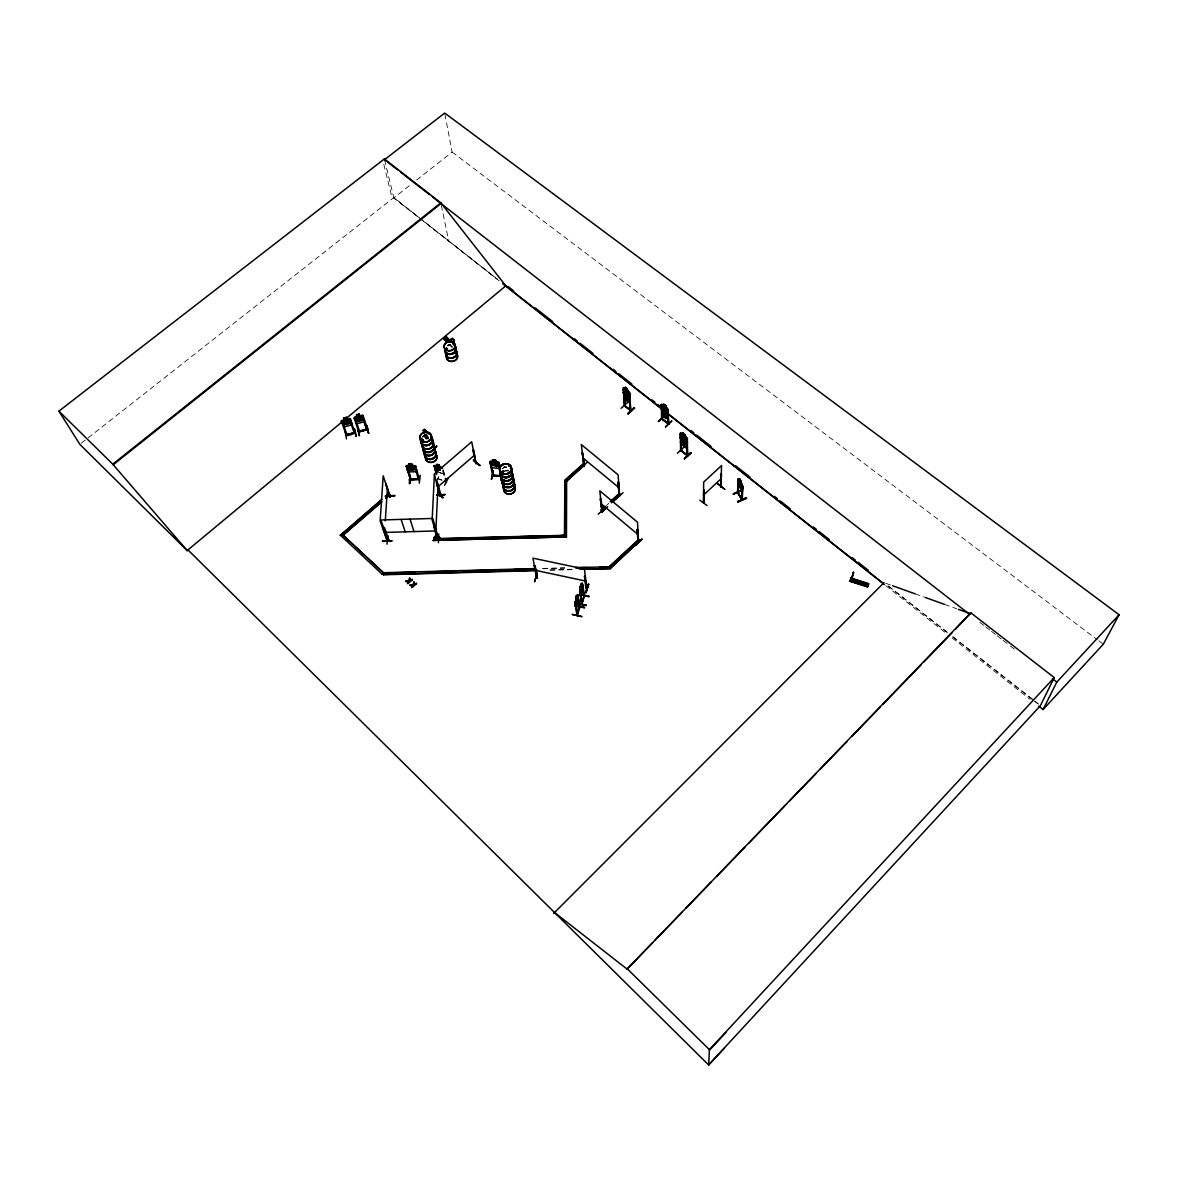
<?xml version="1.0" encoding="UTF-8"?>
<svg xmlns="http://www.w3.org/2000/svg" width="1178" height="1178" viewBox="0 0 1178 1178"><rect width="100%" height="100%" fill="white"/><g stroke="black" fill="none" stroke-linecap="round" stroke-linejoin="round"><path stroke-width="0.75" stroke-dasharray="5 3.75" d="M436.537 471.73L443.222 473.762L443.826 472.407M436.184 481.301L439.63 475.294L438.142 478.386M436.537 481.39L439.541 475.235M443.222 473.762L439.865 472.702M606.361 505.568L608.923 503.256M427.496 438.098L426.112 438.142L426.951 437.362L425.14 434.402L427.261 437.347M425.332 436.434L424.33 434.211L427.82 438.466M81.311 443.237L393.791 197.565L497.249 279.098L391.656 196.27L383.601 163.536M499.236 280.924L393.864 197.875L410.916 184.475M416.6 179.998L452.102 152.08L444.71 113.044M427.82 438.113L428.645 437.494M542.719 568.385L564.689 567.781M542.793 568.753L564.733 568.149M550.023 569.872L572.007 569.269M550.097 570.24L572.052 569.637M438.702 478.975L442.059 479.991M441.927 480.256L438.584 479.24L437.848 476.074M885.723 583.272L890.921 585.142M915.129 593.83L925.51 597.555M944.535 604.388L956.654 608.731M452.102 152.08L1097.41 639.801M1098.883 640.906L1103.285 644.233M979.905 622.337L984.263 625.724M985.706 626.858L990.065 630.23M991.523 631.364L995.866 634.751M997.324 635.87L1001.668 639.256M1003.126 640.376L1008.928 644.896M1010.371 646.015L1014.729 649.402M947.186 632.247L886.872 584.906L947.097 632.365M952.943 636.768L1033.371 699.879M1034.799 701.013L1040.542 705.519M952.825 636.886L1033.135 700.144M1034.564 701.278L1037.435 703.531M885.812 585.657L946.39 633.411M952.163 637.961L1030.058 699.349M426.731 434.918L426.76 434.947A5.934 4.977 -14.3 0 0 422.534 436.582M425.994 433.916L427.246 434.962M428.306 437.774L424.993 433.916M449.849 344.58L452.352 347.024M449.628 344.565L452.234 347.098M449.466 344.83L451.925 347.304M425.788 437.126L427.187 439.291M424.964 434.093L426.171 439.482M424.492 433.872L425.847 438.79M424.257 434.078L425.037 437.598L424.168 434.653M443.075 469.551L444.96 477.075M442.501 470.434L444.18 476.84M443.414 470.405L445.093 476.81M384.529 159.693L393.864 197.875M441.352 205.34L448.759 241.137M447.699 345.404A5.743 4.697 -11.9 0 1 450.585 344.668M447.699 345.242A5.654 4.624 -11.9 0 1 450.526 344.521M447.846 345.89A5.654 4.624 -11.9 0 1 450.673 345.169M447.743 345.61A5.743 4.697 -11.9 0 1 450.629 344.874M505.421 470.537A5.993 5.139 -10.9 0 1 508.498 470.449M503.242 467.637A6.111 5.227 -10.9 0 1 506.304 466.841M505.539 471.141A5.993 5.139 -10.9 0 1 508.616 471.038M505.465 470.847A6.081 5.213 -10.9 0 1 508.601 470.758M505.436 470.67A6.081 5.213 -10.9 0 1 508.557 470.567M503.286 467.813A6.111 5.227 -10.9 0 1 506.334 467.018M422.578 436.92A6.023 5.065 -14.3 0 1 426.863 435.286M422.696 437.185A5.934 4.977 -14.3 0 1 426.922 435.58M422.519 436.729A6.023 5.065 -14.3 0 1 426.819 435.094M426.23 438.864A5.905 4.977 -14.4 0 1 427.747 438.643M427.967 436.626L426.009 434.976L426.834 438.01L428.777 439.644L427.967 436.626M506.378 467.313A6.008 5.139 -10.9 0 0 502.108 468.962A6.023 5.154 -10.9 0 1 506.378 467.298M504.699 466.93A6.008 5.154 -10.9 0 0 503.256 467.489A6.023 5.154 -10.9 0 1 504.699 466.915"/><path stroke-width="1.5" d="M680.31 437.789L680.413 433.209L680.398 437.833M566.456 536.918L438.437 540.201L566.456 536.918L566.647 480.845L584.465 464.912L583.169 463.837L565.352 479.755L566.692 481.242L584.465 464.912M566.692 481.242L564.807 480.904L564.586 536.977M560.949 535.416L564.601 535.313L564.807 480.904M682.739 434.402L682.754 432.709L687.407 438.614L687.26 443.193L686.509 437.45L681.075 433.239L682.813 434.52M682.725 438.29L682.739 435.153L684.919 436.832L684.889 439.968L680.398 437.347L680.619 450.629L687.422 455.871L686.73 454.958M682.754 432.709L682.739 434.594L681.576 434.255L681.561 437.391L684.889 441.308L686.052 440.866L685.081 434.52M703.84 490.225L703.767 503.021M703.884 489.739L703.693 503.006L703.752 502.034M707.065 505.524L699.791 500.208M578.177 598.365L576.116 607.436L578.104 600.677M578.207 600.706L578.28 598.38M584.303 595.567L584.023 596.745L582.168 583.169L579.635 591.783L580.15 595.685C582.3 598.233 582.904 581.932 582.698 589.471M720.98 473.88L720.833 487.074L721.525 473.792M720.848 487.029L721.54 465.56L703.693 482.082L703.369 502.711M724.735 489.238L717.49 483.525L724.75 489.253M436.994 495.32L444.901 494.583L437.067 494.863M438.319 537.86L437.568 538.655L438.525 538.626M437.642 538.258C439.585 541.998 434.343 532.309 434.137 526.11L434.991 526.375L434.137 526.11M440.587 494.009C439.365 497.69 440.793 492.168 439.968 494.421M434.711 526.787L438.231 539.892L438.231 538.685M440.41 495.938L440.351 495.202M438.731 534.002L438.466 542.719M440.336 495.29L440.351 496.1L437.053 481.375L436.655 482.126M433.268 540.525L442.766 539.568M439.909 496.085L436.552 482.627L440.233 495.496M741.934 490.357L733.349 493.862M438.54 540.584L438.51 538.552L564.601 535.313M437.921 535.813L439.762 537.713L436.758 540.349L433.769 537.831L437.009 535.003L433.784 537.875M435.757 532.412L437.921 487.648M577.176 596.554L575.821 601.281L576.587 601.104L576.278 604.726L577.706 599.735L576.925 599.896L577.22 596.436M667.852 423.27L668.765 423.476M668.191 423.462L668.78 423.962L667.764 409.944L667.897 423.727M434.402 474.763L432.149 519.954L437.892 539.907M662.36 412.491L662.419 419.501L662.065 418.278M652.656 942.636L627.079 969.111L970.805 612.81L1054.236 677.586L709.421 1049.672L708.641 1064.956L187.965 549.905L187.155 550.568L112.779 464.191L58.9 411.151L384.352 158.956L440.837 202.837L505.804 285.856L346.185 418.455L344.241 418.264L346.229 418.352M741.875 499.796L737.487 492.492L738.297 478.621L742.891 486.838L742.214 499.737L741.904 499.03M738.591 486.558L738.002 493.214L738.223 479.564L739.74 480.712L739.872 478.916L739.828 480.668L738.194 478.666M737.781 501.651L746.41 497.734L737.767 501.416M737.958 493.126L738.017 491.903M420.222 475.264L419.265 483.171M577.382 594.993L575.114 603.151L576.999 615.608L579.443 606.464L579.664 607.745L577.868 595.332L579.9 607.068L579.62 607.907L577.632 594.478L575.07 603.136L576.219 607.465L575.703 606.92M739.769 478.96L741.33 481.404L741.639 487.795L739.489 485.513L738.518 479.431M391.921 541.07L382.423 541.424M385.397 496.247L394.792 495.57L386.988 495.864M416.143 471.701L408.899 471.922L407.47 470.375M416.732 470.096L416.055 471.642M418.367 479.21C423.83 477.016 393.908 481.669 419.368 479.534M418.44 478.783L418.661 479.579M742.685 486.072L741.433 499.236L742.538 486.043M741.831 499.855L737.87 492.257M742.641 486.013L741.816 499.781M387.798 539.789C388.637 538.537 385.854 541.438 387.091 539.863M390.095 496.777L389.771 495.747M387.93 535.725L386.958 544.162M387.68 539.318L388.652 539.76M410.327 475.559L409.429 483.731L410.297 475.338M412.226 465.339L415.495 465.811L406.189 466.017L410.371 479.829M414.818 466.724L415.701 466.414L414.818 466.724L418.47 479.534M382.835 527.744L387.371 540.702M389.874 497.116L385.766 483.657L390.242 497.072L389.771 495.835M386.104 483.643L385.721 484.408M384.426 527.553L383.542 527.877L384.426 527.553L388.74 540.054M406.189 466.12L407.073 465.472M406.999 465.516L409.119 465.354L407.838 466.076L408.737 469.05L410.651 470.272L413.537 470.184L414.715 468.859L411.755 463.646L408.648 463.749L409.237 465.487M407.279 466.974L406.439 466.709L410.872 479.387M687.113 455.194L687.731 455.665L686.951 441.956L686.715 454.841M582.742 584.111L584.303 595.98L581.387 604.167M582.094 603.681L580.459 591.886M580.121 591.812L581.77 604.432L583.949 595.803M576.69 603.813L586.335 605.521M680.604 450.084L687.702 455.606M681.473 450.762L680.693 437.053L681.105 437.76M385.294 520.823L387.415 488.649M537.286 570.594L383.542 574.776L383.527 572.729L341.561 533.825L383.66 573.097L414.759 572.258M383.542 574.776L383.527 572.729L535.401 568.576M637.872 542.013L637.313 529.349L638.55 542.513L637.504 522.207L599.808 490.843L602.091 512.047L601.222 499.207L600.353 498.912L602.223 512.047L600.353 498.912M623.663 391.862L624.252 405.659L631.187 410.68L630.318 410.43M624.369 405.747L630.966 410.872L629.7 396.574L630.495 410.077M624.296 405.217L631.084 410.533M625.547 392.981L625.385 389.756L627.476 391.376L627.638 394.601L623.368 392.141L625.017 406.189L624.664 404.967M602.179 511.591L601.767 511.252M583.478 465.928L584.376 466.282L582.226 452.676L584.082 466.429L583.758 465.281M583.36 465.516L584.303 466.105M577.559 598.733L575.954 604.314L577.294 601.325L577.191 596.024L576.69 596.981C576.013 592.078 575.365 604.77 576.675 605.448M438.452 537.477C431.56 530.424 442.03 539.023 436.832 539.141L435.33 538.552L435.919 534.547L438.187 536.756L438.304 539.126M851.488 579.223L851.208 578.177L868.642 583.67L868.319 584.597M586.335 605.271L576.793 603.151L586.379 605.433M851.355 579.178L850.663 578.928L868.304 584.627L851.061 578.619L850.56 580.003L851.017 578.28L868.495 584.082M852.239 577.058L851.679 580.68L852.342 578.825M853.461 572.508L851.547 580.636L852.224 577.308M853.579 573.126L853.225 574.584M575.262 601.605L575.232 603.18L576.749 597.467M581.431 604.373L579.856 590.252M851.208 578.207L851.267 578.81M394.763 495.909L385.324 496.1M509.382 465.825L508.822 466.311L509.47 465.575M502.977 471.936L501.666 472.01L502.594 471.215M501.74 471.583L502.167 472.496M502.947 471.833L502.638 471.347M435.33 538.552L435.683 534.679M575.571 601.619L575.924 599.69L576.94 615.196M499.251 468.402L492.051 467.769L490.799 466.017L492.124 467.725M501.165 475.941L492.684 475.617L489.886 461.717L492.964 461.467L492.507 459.788L495.599 460.053L498.088 465.472L496.807 466.621L492.139 464.957L491.52 461.967L492.949 461.555L492.507 459.788M498.382 463.41L499.281 463.204L498.382 463.41L501.077 476.398L501.062 475.529M501.21 480.05L502.27 477.061M493.391 471.126L491.417 479.431L493.376 471.126M492.846 475.632L492.625 474.822M495.599 460.053L495.82 461.805M493.656 475.367L493.656 474.911M500.208 468.314L499.133 462.512L495.835 461.717M580.445 588.337L580.445 592.99L582.079 587.454L581.034 584.185M490.725 461.32L489.886 461.717M490.887 462.763L490.092 462.409L493.597 475.647M851.193 577.986L852.887 578.943L851.959 581.623L850.369 580.342L850.089 581.402L867.538 586.88L867.877 585.922L867.538 586.894M850.369 580.342L867.73 586.335L850.192 581.063L851.179 578.28M850.707 580.047L851.282 577.765M852.813 574.128L852.739 575.262L852.946 574.172M853.255 573.347L853.608 572.169M435.065 537.831L436.169 534.871M452.838 343.77L453.118 342.989M452.794 343.166L452.956 343.814M859.572 583.905L860.529 581.21M445.917 348.585L446.094 349.41L446.58 348.143M446.963 348.909L446.138 348.393M429.44 434.152L428.925 433.931M429.072 433.828L429.882 434.122M446.536 348.187L446.918 349.189M861.339 584.465L862.296 581.77M862.914 584.965L863.886 582.168M864.681 585.51L865.653 582.712M865.874 585.893L866.817 583.198M572.331 614.474L581.961 616.654L572.346 614.401M443.061 497.572L437.921 492.86M346.288 421.297L348.276 419.191L347.039 421.562L349.675 422.99L346.568 422.063L344.536 424.316L345.802 421.871L343.284 420.472L346.082 421.4M351.235 425.022L351.766 423.093L350.249 418.691L341.311 421.091L342.106 420.222M451.189 339.043L451.498 340.751A2.017 1.075 -44 0 0 450.924 342.297M363.928 421.798L364.503 419.942M852.18 576.69L852.563 575.806M433.268 540.142L438.275 539.715M439.968 495.393L434.27 474.057L471.701 441.765L476.059 463.631L473.527 449.834L473.129 450.57M574.923 605.772L584.597 607.436L574.879 605.639M576.955 615.004L577.22 614.224M586.6 588.205C584.479 586.688 587.513 589.383 585.922 588.382L586.909 587.851M586.202 592.828L588.632 584.214L585.716 592.519M852.283 576.263L852.739 575.262M852.901 573.745L853.314 572.464M575.954 598.483L576.395 596.259M575.983 600.176L576.764 597.482L576.366 602.871L577.132 600.176M575.954 603.239L577.411 615.564L579.826 606.567M578.207 595.405L577.647 596.127M585.275 576.719L584.494 576.233L586.732 588.588M661.624 418.44L668.706 423.874M579.532 594.257L589.044 596.289L579.517 594.257M581.387 603.754L581.593 603.092M584.288 595.877L581.917 604.285M576.44 596.745L575.88 597.997M576.793 597.01L577.706 594.61M580.415 586.644C580.077 592.505 580.916 580.047 581.343 585.687M580.489 587.13L580.931 584.906M850.28 580.857L867.847 585.981M537.139 573.259L534.547 581.785L537.168 573.244M586.791 587.807L584.435 569.048L532.927 558.151L536.505 577.5M537.256 577.205L536.505 577.853M535.165 565.749L534.208 565.867L535.165 565.749L537.462 577.691M637.74 541.424L638.476 542.454L637.077 529.57M852.975 573.495L853.24 572.685M413.566 584.848C406.41 593.359 422.976 578.148 413.655 585.098M619.805 495.629L619.216 494.598M409.37 580.975C402.199 589.456 418.75 574.29 409.443 581.21M413.095 584.627L410.032 585.054L413.095 584.627L413.846 581.726L413.787 584.524L416.099 583.979L413.787 584.524M408.884 580.739L405.821 581.181L408.884 580.739L409.635 577.853L409.576 580.651L411.888 580.091L409.576 580.651M630.201 410.342L629.464 396.78L630.274 401.786M601.487 511.016L602.459 511.826M408.766 581.314L408.074 583.419L408.678 581.063L406.307 581.623L408.678 581.063M412.963 585.186L412.285 587.307L412.889 584.951L410.518 585.51L412.889 584.951M413.699 584.288L414.45 582.447M850.678 578.899L868.407 584.317M409.488 580.401L410.238 578.575M850.104 581.372L850.428 580.445M580.607 589L580.769 593.403L582.226 588.455L581.446 588.588L581.77 585.142L580.636 588.985M867.626 586.556L868.584 583.787M955.697 629.008L970.805 612.81M367.698 429.675L363.03 415.451L354.828 416.938L354.092 417.851L358.775 432.031L358.686 431.133L359.732 431.737L355.123 418.308L354.357 418.779L355.123 418.308M358.672 431.737L367.639 429.41L358.568 431.516M345.905 434.461L346.906 434.196M346.082 434.932L355.049 432.606M359.511 435.565L357.7 427.864L359.128 435.698M579.399 594.61L588.912 596.775M440.675 493.744L440.174 494.848M438.54 468.226L440.822 467.533L439.497 468.829M444.518 485.395L448.332 477.915M445.387 478.68C447.169 484.423 444.047 479.313 446.315 481.905M441.544 467.254L442.663 468.211L434.122 465.531L436.626 474.233M435.109 466.724L434.461 466.223L436.847 473.129M435.227 469.889L436.582 471.656M441.132 467.769L439.556 466.797C440.557 464.441 434.402 462.821 436.891 465.987L435.61 466.09L438.172 470.773M439.644 466.782L439.261 465.089M451.262 339.131L452.646 338.174L453.103 339.662A2.017 1.075 -44 0 1 453.839 341.267L453.766 341.178A2.017 1.075 -44 0 0 453.029 339.573L453.103 339.662M499.177 468.343L500.002 466.812L499.016 462.615M742.184 499.634L737.59 492.095M1054.236 677.586L1040.307 705.799L708.641 1064.956L724.514 1048.008M1038.716 706.182L1043.045 709.583L1056.799 682.091L1119.1 614.739L444.71 113.044L384.529 159.693L397.56 169.809M576.705 596.848L577.191 596.024M421.93 439.909L423.358 439.777M422.18 440.675L423.255 440.116M421.724 439.615L422.18 440.778M447.287 349.203L447.051 348.423M1119.1 614.739L1103.285 644.233L1043.045 709.583M850.251 580.975L867.568 586.821M584.126 596.583L582.168 583.169M359.01 418.116L361.057 415.952L359.791 418.323L362.412 419.766L359.305 418.838L357.273 421.091L358.554 418.632L356.065 417.233L359.025 418.043M451.027 341.708L446.006 336.555L443.488 338.557L447.139 342.283A5.669 4.624 -11.9 0 1 455.282 346.082A5.669 4.624 -11.9 0 1 446.653 350.44A5.669 4.624 -11.9 0 1 447.022 342.342M447.449 342.076L444.018 338.204M443.959 338.233L447.905 341.767L444.312 337.998M450.246 342.224L445.549 336.982L450.718 341.914M455.444 346.965L454.413 345.684M366.579 429.175L367.389 428.969M346.096 434.373C345.331 437.833 358.289 432.002 354.063 432.267M358.613 431.236L367.359 428.939M359.614 431.796L359.319 431.015M347.024 434.991L346.818 434.226M623.736 396.603L624.458 398.871L629.685 402.92L630.421 401.786M625.341 387.385L625.43 389.123L623.074 387.96L624.075 394.821L629.405 398.812L630.009 397.649M629.405 398.812L629.877 393.099L627.521 390.743L627.447 389.005C622.926 384.735 628.551 390.242 628.61 392.245L628.757 395.469L627.697 395.97L624.428 392.112L625.268 387.267M664.628 408.486L666.733 408.501L665.32 409.34L666.895 412.477L664.878 409.355L662.905 409.399L664.377 408.619L662.89 405.6L664.775 408.604M661.3 408.56L662.11 407.411M667.47 415.201L668.338 414.17M475.927 463.293L476.457 462.836M476.575 462.601L476.206 463.558M440.734 494.304L437.053 481.375M686.421 444.121L687.348 443.105M687.451 447.08L686.538 448.052L681.296 443.856M411.24 467.313L413.449 465.766L412.02 467.666L414.627 469.492L411.505 468.034L409.281 469.654L410.739 467.695L408.265 465.943L411.137 467.195M437.656 493.376L442.781 497.838M742.405 490.269L741.757 491.123L738.076 482.936L738.385 485.321M492.684 475.146L493.626 475.721M501.74 473.409A6.081 5.213 -10.9 0 1 502.726 472.29L502.785 472.687M421.871 439.468L421.783 440.587M421.989 439.468L422.431 440.513L422.725 439.423M709.406 1050.128L725.942 1032.517M445.446 337.232L446.241 336.672L450.85 341.738M455.783 346.744L455.326 347.054A5.743 4.697 -11.9 0 1 451.675 354.136A5.743 4.697 -11.9 0 1 444.71 349.807M387.695 539.789L388.578 539.274M388.607 540.084L387.871 540.128M435.256 537.065L436.685 536.152L435.919 534.547L435.845 536.446M655.204 940L682.062 912.199M685.89 908.238L711.468 881.762M716.577 876.476L744.717 847.365M748.545 843.389L786.904 803.69M789.466 801.04L816.325 773.254M820.153 769.278L847.011 741.492M852.121 736.206L880.246 707.08M882.808 704.444L921.167 664.745M923.729 662.095L951.853 632.984M419.235 479.078L410.327 479.475M411.093 479.799L407.779 468.284M494.789 463.572L497.101 462.321L495.526 463.999L497.955 466.076L494.981 464.279L492.64 465.604L494.259 463.882L491.948 461.879L494.863 463.602M553.704 913.377L884.001 582.654M703.413 502.284L703.413 502.8M720.862 486.558L720.553 486.381M439.011 468.991L436.95 469.786L438.319 468.461L436.037 466.09L438.776 468.27M663.803 415.289L662.257 414.229L668.353 418.146M667.514 411.475L668.117 413.699L667.514 411.475L662.036 407.485M663.774 416.997L662.625 410.769L663.729 410.283L667.057 414.096L667.131 417.203L666.012 416.894L666.056 418.72L663.847 416.938M667.573 418.249L665.938 416.953M665.511 426.76L671.858 420.855L665.585 427.04M663.612 405.6C657.619 401.256 671.563 411.623 665.909 407.338L665.879 405.644L663.567 403.907L662.581 408.619L665.894 412.433L667.013 411.961L665.879 405.644M668.412 410.43L667.543 410.15M663.288 416.747L658.222 421.488L664.893 415.863M658.59 421.503L663.626 416.776M668.176 422.976L661.653 419.029L661.786 413.699M638.52 542.071L638.064 541.188M642.069 539.259L635.31 545.547L641.995 538.994M667.764 409.944L668.441 424.124L661.638 418.97L661.329 404.466L662.257 414.229M661.948 405.939L661.535 405.247L662.198 419.456M661.388 409.046L662.272 411.151L667.587 415.23L662.154 411.24L661.462 408.972M637.725 530.1L637.313 529.349M681.178 443.944L680.516 441.691L681.178 443.944L686.597 448.141M685.036 440.351L687.437 442.678L687.392 455.93M687.599 442.457L686.612 441.455M681.134 437.332L686.538 441.514M685.022 438.702L686.141 444.872L684.992 445.269L681.664 441.397L681.635 438.319L682.784 438.672L682.769 436.832L684.948 438.702M684.477 458.86L690.838 452.573L684.418 458.61M691.177 453.074L684.374 458.816L690.823 452.558M703.516 495.084L721.113 478.724M687.481 455.444L686.995 454.62M609.909 566.073L638.638 539.48L639.993 540.614L611.294 567.619L609.909 566.073L611.294 567.619M609.939 566.456L637.357 541.07M611.264 567.236L639.993 540.614M623.059 492.684L616.344 498.53M681.031 439.998L686.538 444.15L681.017 440.012L680.324 437.774M677.365 453.236L683.814 447.287M598.233 514.168L604.977 508.027M618.921 495.364L619.569 495.835L618.126 474.837L581.314 444.577L584.038 466.429M617.876 482.479L618.744 482.774L619.437 495.835L617.876 482.479L618.509 482.995M607.686 506.687L602.591 511.326L601.222 509.824L605.05 506.349M610.16 501.695L619.098 493.567L620.423 494.672L612.796 502.034M601.251 510.221L605.08 506.731M612.751 499.766L619.127 493.965L620.453 495.069M602.591 511.326L606.375 507.453M611.485 502.8L620.423 494.672M629.685 402.92L624.531 398.812M625.459 391.567L624.767 396.235L625.96 398.444L628.036 400.049L629.067 399.578L627.756 393.231L627.8 394.998L630.142 397.266M580.15 468.667L586.762 462.689M584.155 466.488L582.845 453.177M634.265 407.603L627.859 413.669L634.309 407.647M627.918 413.669L634.368 407.927M628.227 413.934L634.647 408.148M630.304 397.045L624.075 392.171M621.101 408.31L627.521 402.537M624.09 394.807L623.309 392.569M630.009 397.766L629.729 393.128M623.751 387.886L623.456 392.554M565.396 480.153L581.844 465.457M476.074 463.558L476.413 462.836M479.858 465.59L473.423 460.142L479.858 465.31M383.527 572.729L382.261 574.319L383.66 573.097M437.789 486.956L474.69 454.988M433.887 448.376L436.714 446.3M433.916 448.582L436.567 445.976M434.255 448.892L436.64 446.256M380.509 500.915L340.324 535.386L381.76 499.339M385.928 495.776L388.696 493.391L390.036 494.863L385.883 498.441M381.584 501.622L342.916 535.313L381.716 502.005M385.751 498.044L389.903 494.48M426.598 431.236L424.522 429.44L427.113 432.812M425.125 431.133L423.682 429.896M423.624 429.808L426.981 432.871M187.155 550.568L341.944 421.989M188.038 549.979L187.228 550.641L79.868 444.371L58.9 411.151M492.713 474.837L493.553 474.911M113.147 464.809L440.984 203.558M112.779 464.191L440.837 202.837M438.231 539.804L434.387 526.802M366.667 429.101L366.903 429.955L362.382 416.438L363.192 416.217L362.382 416.438M502.918 472.466L501.563 472.349M444.651 349.616A5.743 4.697 -11.9 0 0 451.63 353.93A5.743 4.697 -11.9 0 0 455.415 346.847L455.474 346.096M422.725 440.425L422.151 439.497M446.182 348.57L447.404 348.659M447.08 349.277L445.902 349.41M479.917 465.501L473.423 460.142M345.095 431.074L346.479 438.923M448.347 341.075L449.157 341.031M449.112 341.797L448.303 341.841M445.461 480.904L445.461 481.669M390.198 497.101L383.189 475.809L380.155 520.926L387.047 540.717M347.098 435.006L342.356 421.547L341.591 422.019L342.356 421.547M355.064 432.944L350.161 418.735M737.752 501.666L746.44 498.029M746.616 498.338L737.988 502.049M741.153 483.054L742.199 484.629M733.32 494.053L741.978 490.21M680.693 437.053L680.972 450.305M630.407 409.605L630.848 410.827M861.309 583.301L860.411 583.125M409.915 475.588L409.856 483.451M351.324 425.052L344.344 426.863L341.296 421.002M355.594 422.239L357.052 423.638L364.017 421.827M354.696 428.88L356.419 436.346M368.567 433.283L366.697 425.538L368.537 433.003M353.93 432.532L347.083 434.682M346.494 417.233L343.52 418.087L344.212 419.766L342.916 420.693L343.991 423.756L345.934 424.669L348.703 423.962L349.748 422.269L348.688 419.206L347.009 419.044L346.523 417.306M359.305 413.979L356.316 414.759L357.008 416.511L355.697 417.454L356.728 420.517L358.657 421.444L361.425 420.723L362.485 419.029L361.469 415.967L359.791 415.805L359.319 414.067M349.616 419.662L350.44 419.456L349.675 419.928L354.313 433.121M537.168 577.618L536.432 577.426M410.253 479.004L410.901 478.99M419.442 479.564L415.495 465.722M619.113 495.054L618.111 482.273M346.332 435.183L341.532 421.753M661.256 404.525L662.08 404.496M680.339 433.268L681.193 433.254M860.779 582.138L861.678 582.668M436.979 495.069L444.901 494.583M382.438 540.996L391.935 540.717M433.268 540.496L442.81 540.172M411.137 479.151L418.381 478.931M368.64 433.224L366.888 425.744M385.235 532.412L436.405 530.925M467.828 538.096L438.628 538.935L432.812 518.453L380.921 519.984L387.871 540.172L383.174 527.729M478.783 537.772L507.998 536.947M520.779 536.579L549.993 535.74M575.659 567.487L610.469 566.898L599.499 567.207M427.555 571.904L456.828 571.094M469.624 570.756L500.724 569.902M513.52 569.548L535.475 568.959M575.718 567.855L586.688 567.546M383.41 574.422L537.212 570.226M579.326 569.077L610.484 568.591L583.036 569.342M536.491 577.426L537.286 577.559M537.153 578L536.446 577.824M443.65 338.292L447.611 341.973M490.784 461.364L499.119 462.601M493.67 475.043L500.886 475.676M492.757 475.573L500.989 476.368M366.814 429.97L362.441 416.688M588.676 584.244L585.687 592.74L588.278 584.141M575.674 598.291L576.616 595.405L575.644 598.277M574.864 605.669L584.45 607.922M535.18 570.285L585.967 581.107M581.358 585.54L581.063 584.038L580.209 586.924M349.027 418.455L350.278 418.764M361.764 415.201L363.03 415.451M439.703 467.342L437.038 466.532L437.833 469.507L440.498 470.316M502.638 471.568L503.242 471.774M892.644 585.76L915.129 593.83M925.51 597.555L944.535 604.388M958.377 609.35L970.495 613.694M424.168 430.853L425.052 431.207L424.595 429.381M585.937 588.426L584.494 576.233M446.344 481.566L445.52 478.401M390.095 495.732L389.874 497.028L390.095 495.82M668.471 424.183L668.235 409.664L667.411 408.457M680.884 450.305L686.936 454.767M681.223 451.071L681.458 450.291M358.863 431.987L367.61 429.705L367.271 428.91M623.795 387.974L628.949 391.965M623.162 389.579L629.877 394.792L623.133 389.594M680.31 434.873L687.319 440.263M400.446 172.062L429.41 194.561M432.297 196.814L969.759 614.46M1052.455 678.705L1056.799 682.091M554.558 912.523L627.079 969.111M502.932 283.589L505.804 285.856M507.939 286.416L513.711 290.951M535.313 307.973L552.615 321.594M574.216 338.631L577.102 340.898M579.988 343.166L592.946 353.385M613.12 369.274L616.006 371.541M618.892 373.809L631.85 384.028M652.023 399.916L654.909 402.184M657.795 404.452L662.11 407.868M690.926 430.559L693.813 432.827M696.684 435.109L711.1 446.447M735.587 465.752L750.003 477.105M774.491 496.394L777.377 498.662M780.263 500.93L790.35 508.881M813.394 527.037L816.28 529.305M819.152 531.587L829.238 539.524M852.298 557.68L855.184 559.962M858.055 562.23L868.142 570.167M502.962 283.603L661.418 408.486M667.175 413.036L883.279 583.36M503.566 284.34L660.784 408.28M668 413.964L884.369 584.509M582.815 457.844L619.127 487.839M583.213 464.235L584.509 465.31M601.089 503.683L638.255 534.768M640.022 540.996L638.638 539.48M565.352 479.755L566.647 480.845M601.222 509.824L602.547 510.943M437.76 492.89L443.134 497.558M388.828 493.788L390.036 494.863M340.162 535.018L382.261 574.319M627.005 968.566L709.421 1049.672M454.31 345.198L455.282 346.229M445.549 336.982L450.511 342.047M407.573 470.287L408.957 471.863M424.566 450.747L424.492 450.57M625.135 405.85L624.502 395.734M740.049 479.77L740.903 481.802L740.02 480.315M741.963 490.475L733.364 494.156M436.081 534.974L437.671 538.861M343.623 418.028L344.197 419.677M401.138 519.395L405.188 531.838M680.472 437.76L681.164 439.909M410.062 519.13L413.979 531.572M436.758 540.349L439.762 537.462M423.138 429.823L423.918 432.871M425.022 430.132L426.274 431.207M434.122 465.531L436.508 474.498M384.352 158.956L384.529 159.693M354.107 428.733L355.962 436.493M447.066 341.782L449.481 340.28M446.197 340.884L448.612 339.382M472.908 450.379L475.779 463.44M436.832 539.141L435.934 535.018L435.978 539.038M453.766 341.178L454.502 345.934M624.001 396.957L624.811 406.145M451.13 339.249L451.498 340.751A2.017 1.075 -44 0 0 450.85 342.224M610.425 566.53L610.484 568.591M681.326 437.553L681.311 451.071M683.166 437.598L684.565 438.672M456.107 353.253A5.64 4.624 -11.9 0 1 456.475 359.202A5.64 4.624 -11.9 0 1 449.451 360.998A5.64 4.624 -11.9 0 1 446.653 355.682M456.136 353.385A5.64 4.624 -11.9 0 1 456.195 359.673A5.64 4.624 -11.9 0 1 448.656 360.762A5.64 4.624 -11.9 0 1 447.301 354.666M455.43 347.304A5.669 4.624 -11.9 0 1 450.983 354.431A5.669 4.624 -11.9 0 1 445.078 348.806M455.43 350.205A5.654 4.624 -11.9 0 1 455.783 356.154A5.654 4.624 -11.9 0 1 448.759 357.965A5.654 4.624 -11.9 0 1 445.961 352.634M455.444 349.94A5.728 4.683 -11.9 0 1 455.798 355.962A5.728 4.683 -11.9 0 1 448.671 357.803A5.728 4.683 -11.9 0 1 445.844 352.399M455.4 349.733A5.728 4.683 -11.9 0 1 455.753 355.771A5.728 4.683 -11.9 0 1 448.627 357.597A5.728 4.683 -11.9 0 1 445.799 352.193M455.282 346.671A5.669 4.624 -11.9 0 1 451.557 353.65A5.669 4.624 -11.9 0 1 444.68 349.38M512.209 473.085A6.081 5.213 -10.9 0 1 507.571 481.051A5.993 5.139 -10.9 0 1 501.224 474.911M501.106 474.69A6.081 5.213 -10.9 0 0 507.571 481.051A5.993 5.139 -10.9 0 0 512.18 473.32M513.299 477.414A5.993 5.139 -10.9 0 1 507.379 484.114A5.993 5.139 -10.9 0 1 501.784 477.767A5.993 5.139 -10.9 0 0 504.906 483.834A5.993 5.139 -10.9 0 0 512.342 481.876A5.993 5.139 -10.9 0 0 511.841 475.279M511.812 475.146A5.993 5.139 -10.9 0 1 512.739 476.192M512.062 472.717A6.008 5.139 -10.9 0 1 507.482 480.58A6.008 5.139 -10.9 0 1 501.106 474.307M501.725 473.041A6.008 5.139 -10.9 0 1 503.963 471.082M512.18 472.893A6.081 5.213 -10.9 0 1 507.541 480.86A6.081 5.213 -10.9 0 1 501.062 474.498M501.695 473.217A6.081 5.213 -10.9 0 1 503.963 471.244M510.589 468.417A6.111 5.227 -10.9 0 1 508.41 477.061A6.111 5.227 -10.9 0 1 500.135 472.466M510.545 468.24A6.111 5.227 -10.9 0 1 508.366 476.884A6.111 5.227 -10.9 0 1 500.09 472.275M514.094 483.009A6.023 5.183 -11 0 1 512.607 489.65A6.023 5.183 -11 0 1 504.906 489.886A6.023 5.183 -11 0 1 503.742 483.333M514.109 483.436A5.934 5.11 -11 0 1 512.636 489.974A5.934 5.11 -11 0 1 505.038 490.21A5.934 5.11 -11 0 1 503.889 483.746M511.885 475.617A5.964 5.124 -10.9 0 1 512.386 482.2A5.964 5.124 -10.9 0 1 504.979 484.129A5.964 5.124 -10.9 0 1 501.902 478.224M513.078 481.802A5.934 5.11 -11 0 1 513.269 488.737A5.934 5.11 -11 0 1 505.318 489.886A5.934 5.11 -11 0 1 503.757 483.157M513.313 479.313A5.964 5.124 -10.9 0 1 508.778 487.147A5.964 5.124 -10.9 0 1 502.432 480.889M513.431 479.49A6.037 5.198 -10.9 0 1 508.822 487.412A6.037 5.198 -10.9 0 1 502.388 481.08M513.755 485.321A5.919 5.11 -11 0 1 511.65 493.759A5.919 5.11 -11 0 1 503.61 489.253M514.639 486.234A5.919 5.11 -11 0 1 510.884 493.876A5.919 5.11 -11 0 1 503.58 489.135M513.431 479.902A5.964 5.124 -10.9 0 1 509.647 487.574A5.964 5.124 -10.9 0 1 502.314 482.818M431.973 440.322A6.008 5.051 -14.4 0 1 432.311 446.845A6.008 5.051 -14.4 0 1 424.831 448.789A6.008 5.051 -14.4 0 1 421.93 442.928M422.563 441.706A5.949 4.992 -14.3 0 0 431.619 437.038A5.949 4.992 -14.3 0 0 423.02 432.959A5.949 4.992 -14.3 0 0 422.563 441.706A6.008 5.051 -14.4 0 1 423.579 440.587M431.928 440.13A6.008 5.051 -14.4 0 1 432.252 446.653A6.008 5.051 -14.4 0 1 424.787 448.597A6.008 5.051 -14.4 0 1 421.871 442.737M422.534 441.485A6.008 5.051 -14.4 0 1 423.535 440.395M431.001 436.905A5.934 4.992 -14.3 0 1 430.986 443.723A5.934 4.992 -14.3 0 1 423.064 444.872A5.934 4.992 -14.3 0 1 421.695 438.26M430.839 436.302A5.949 4.992 -14.3 0 1 431.163 442.751A5.949 4.992 -14.3 0 1 423.756 444.666A5.949 4.992 -14.3 0 1 420.87 438.879M431.973 440.572A5.919 4.977 -14.4 0 1 432.297 447.007A5.919 4.977 -14.4 0 1 424.934 448.921A5.919 4.977 -14.4 0 1 422.063 443.149M431.001 436.64A6.023 5.065 -14.3 0 1 431.325 443.193A6.023 5.065 -14.3 0 1 423.83 445.137A6.023 5.065 -14.3 0 1 420.914 439.261M430.957 436.464A6.023 5.065 -14.3 0 1 431.281 443.002A6.023 5.065 -14.3 0 1 423.771 444.945A6.023 5.065 -14.3 0 1 420.855 439.085M432.768 443.502A5.905 4.977 -14.4 0 1 430.441 451.778A5.905 4.977 -14.4 0 1 422.593 447.39M432.724 443.429A5.89 4.962 -14.4 0 1 430.412 451.675A5.89 4.962 -14.4 0 1 422.593 447.301M432.871 443.973A5.89 4.962 -14.4 0 1 433.195 450.379A5.89 4.962 -14.4 0 1 425.862 452.278A5.89 4.962 -14.4 0 1 423.005 446.536M435.448 453.663A5.831 4.933 -14.4 0 1 435.772 460.038A5.831 4.933 -14.4 0 1 428.527 461.923A5.831 4.933 -14.4 0 1 425.7 456.21M435.58 451.881A5.861 4.948 -14.4 0 1 431.693 459.332A5.861 4.948 -14.4 0 1 424.64 454.723M433.563 450.114A5.861 4.948 -14.4 0 1 434.711 450.879M435.61 451.63A5.934 5.021 -14.4 0 1 430.898 459.346A5.934 5.021 -14.4 0 1 424.772 453.206M433.548 449.849A5.934 5.021 -14.4 0 1 434.726 450.614M435.551 451.454A5.934 5.021 -14.4 0 1 430.839 459.17A5.934 5.021 -14.4 0 1 424.728 453.015M435.433 451.277A5.861 4.948 -14.4 0 1 430.78 458.89A5.861 4.948 -14.4 0 1 424.743 452.823M435.521 453.854A5.846 4.948 -14.4 0 1 435.845 460.245A5.846 4.948 -14.4 0 1 428.571 462.144A5.846 4.948 -14.4 0 1 425.729 456.401M433.769 447.022A5.964 5.021 -14.4 0 1 431.428 455.385A5.964 5.021 -14.4 0 1 423.506 450.938M433.71 446.845A5.964 5.021 -14.4 0 1 431.369 455.209A5.964 5.021 -14.4 0 1 423.462 450.762M434.476 447.684A5.875 4.962 -14.4 0 1 430.559 455.164A5.875 4.962 -14.4 0 1 423.476 450.556M683.137 433.475L684.536 435.124L683.137 433.475M739.71 481.242L739.548 484.232L740.918 486.543L741.08 483.554L739.71 481.242M501.857 477.002L501.21 480.3L501.931 477.031M581.299 586.143L580.872 591.547L581.299 586.143M662.743 410.253L664.318 413.36L662.919 414.185L664.819 414.126L666.733 417.071L665.261 414.096L666.704 413.242L664.76 413.36L662.846 410.297M741.595 488.193L740.402 484.541L739.062 483.952L740.123 483.657L739.298 480.271L740.417 483.775L741.742 484.423L740.726 484.688L741.595 488.193M354.004 432.341L354.122 433.136L353.886 432.4M424.168 431.074L423.373 430.795L424.168 431.074M447.625 338.248L445.255 339.986L447.655 338.366M446.977 337.571L444.607 339.308L446.977 337.571M358.834 414.553L357.228 415.569L358.834 414.553M347.201 419.589L344.403 420.31L345.478 423.373L348.261 422.652L347.201 419.589M359.967 416.349L357.184 417.071L358.215 420.134L360.998 419.412L359.967 416.349M411.225 464.073L409.355 464.147L411.225 464.073M412.285 465.928L409.399 466.032L410.283 469.006L413.169 468.918L412.285 465.928M495.04 460.421L493.184 460.259L495.04 460.421M495.938 462.35L493.052 462.1L493.685 465.089L496.556 465.339L495.938 462.35M438.731 465.325L437.009 464.795L438.731 465.325M665.349 405.703L663.965 404.658L665.349 405.703M665.909 413.242L663.774 411.623L663.862 414.73L665.997 416.335L665.909 413.242M665.791 407.956L663.641 406.336L663.715 409.473L665.864 411.093L665.791 407.956M665.644 417.439L664.274 416.394L665.644 417.439M627.005 389.079L625.665 388.033L627.005 389.079M627.27 393.29L625.916 392.245L627.27 393.29M627.756 395.558L625.68 393.938L625.871 397.089L627.962 398.709L627.756 395.558M684.963 440.896L682.798 439.217L682.828 442.295L684.978 443.973L684.963 440.896M446.58 350.146A5.699 4.653 -11.9 0 0 455.238 345.758A5.699 4.653 -11.9 0 0 446.933 342.018A5.699 4.653 -11.9 0 0 446.58 350.146M502.417 473.438A6.037 5.154 -10.9 0 0 511.532 468.653A6.037 5.154 -10.9 0 0 502.638 464.456A6.052 5.183 -10.9 0 0 502.417 473.468A6.052 5.183 -10.9 0 0 511.561 468.667A6.052 5.183 -10.9 0 0 502.623 464.441A6.037 5.154 -10.9 0 0 502.417 473.438A6.023 5.154 -10.9 0 0 511.517 468.653A6.023 5.154 -10.9 0 0 502.638 464.471A6.023 5.154 -10.9 0 0 502.432 473.438M502.491 473.747A6.037 5.154 -10.9 0 0 511.591 468.962A6.037 5.154 -10.9 0 0 502.697 464.765A6.037 5.154 -10.9 0 0 502.491 473.747A6.023 5.154 -10.9 0 0 511.576 468.962A6.023 5.154 -10.9 0 0 502.697 464.765A6.023 5.154 -10.9 0 0 502.491 473.733M511.075 475.308A6.008 5.139 -10.9 0 0 510.56 468.697A6.023 5.154 -10.9 0 1 511.075 475.308A6.023 5.154 -10.9 0 1 503.595 477.267A6.023 5.154 -10.9 0 1 500.488 471.318A6.008 5.139 -10.9 0 0 503.595 477.252A6.008 5.139 -10.9 0 0 511.075 475.308M508.292 476.604A6.008 5.154 -10.9 0 0 510.442 468.093A6.023 5.154 -10.9 0 1 508.292 476.604A6.023 5.154 -10.9 0 1 500.135 472.069A6.008 5.154 -10.9 0 0 508.292 476.604M422.475 441.426A5.978 5.006 -14.3 0 0 431.56 436.729A5.978 5.006 -14.3 0 0 422.917 432.635A5.978 5.006 -14.3 0 0 422.475 441.426"/></g></svg>
